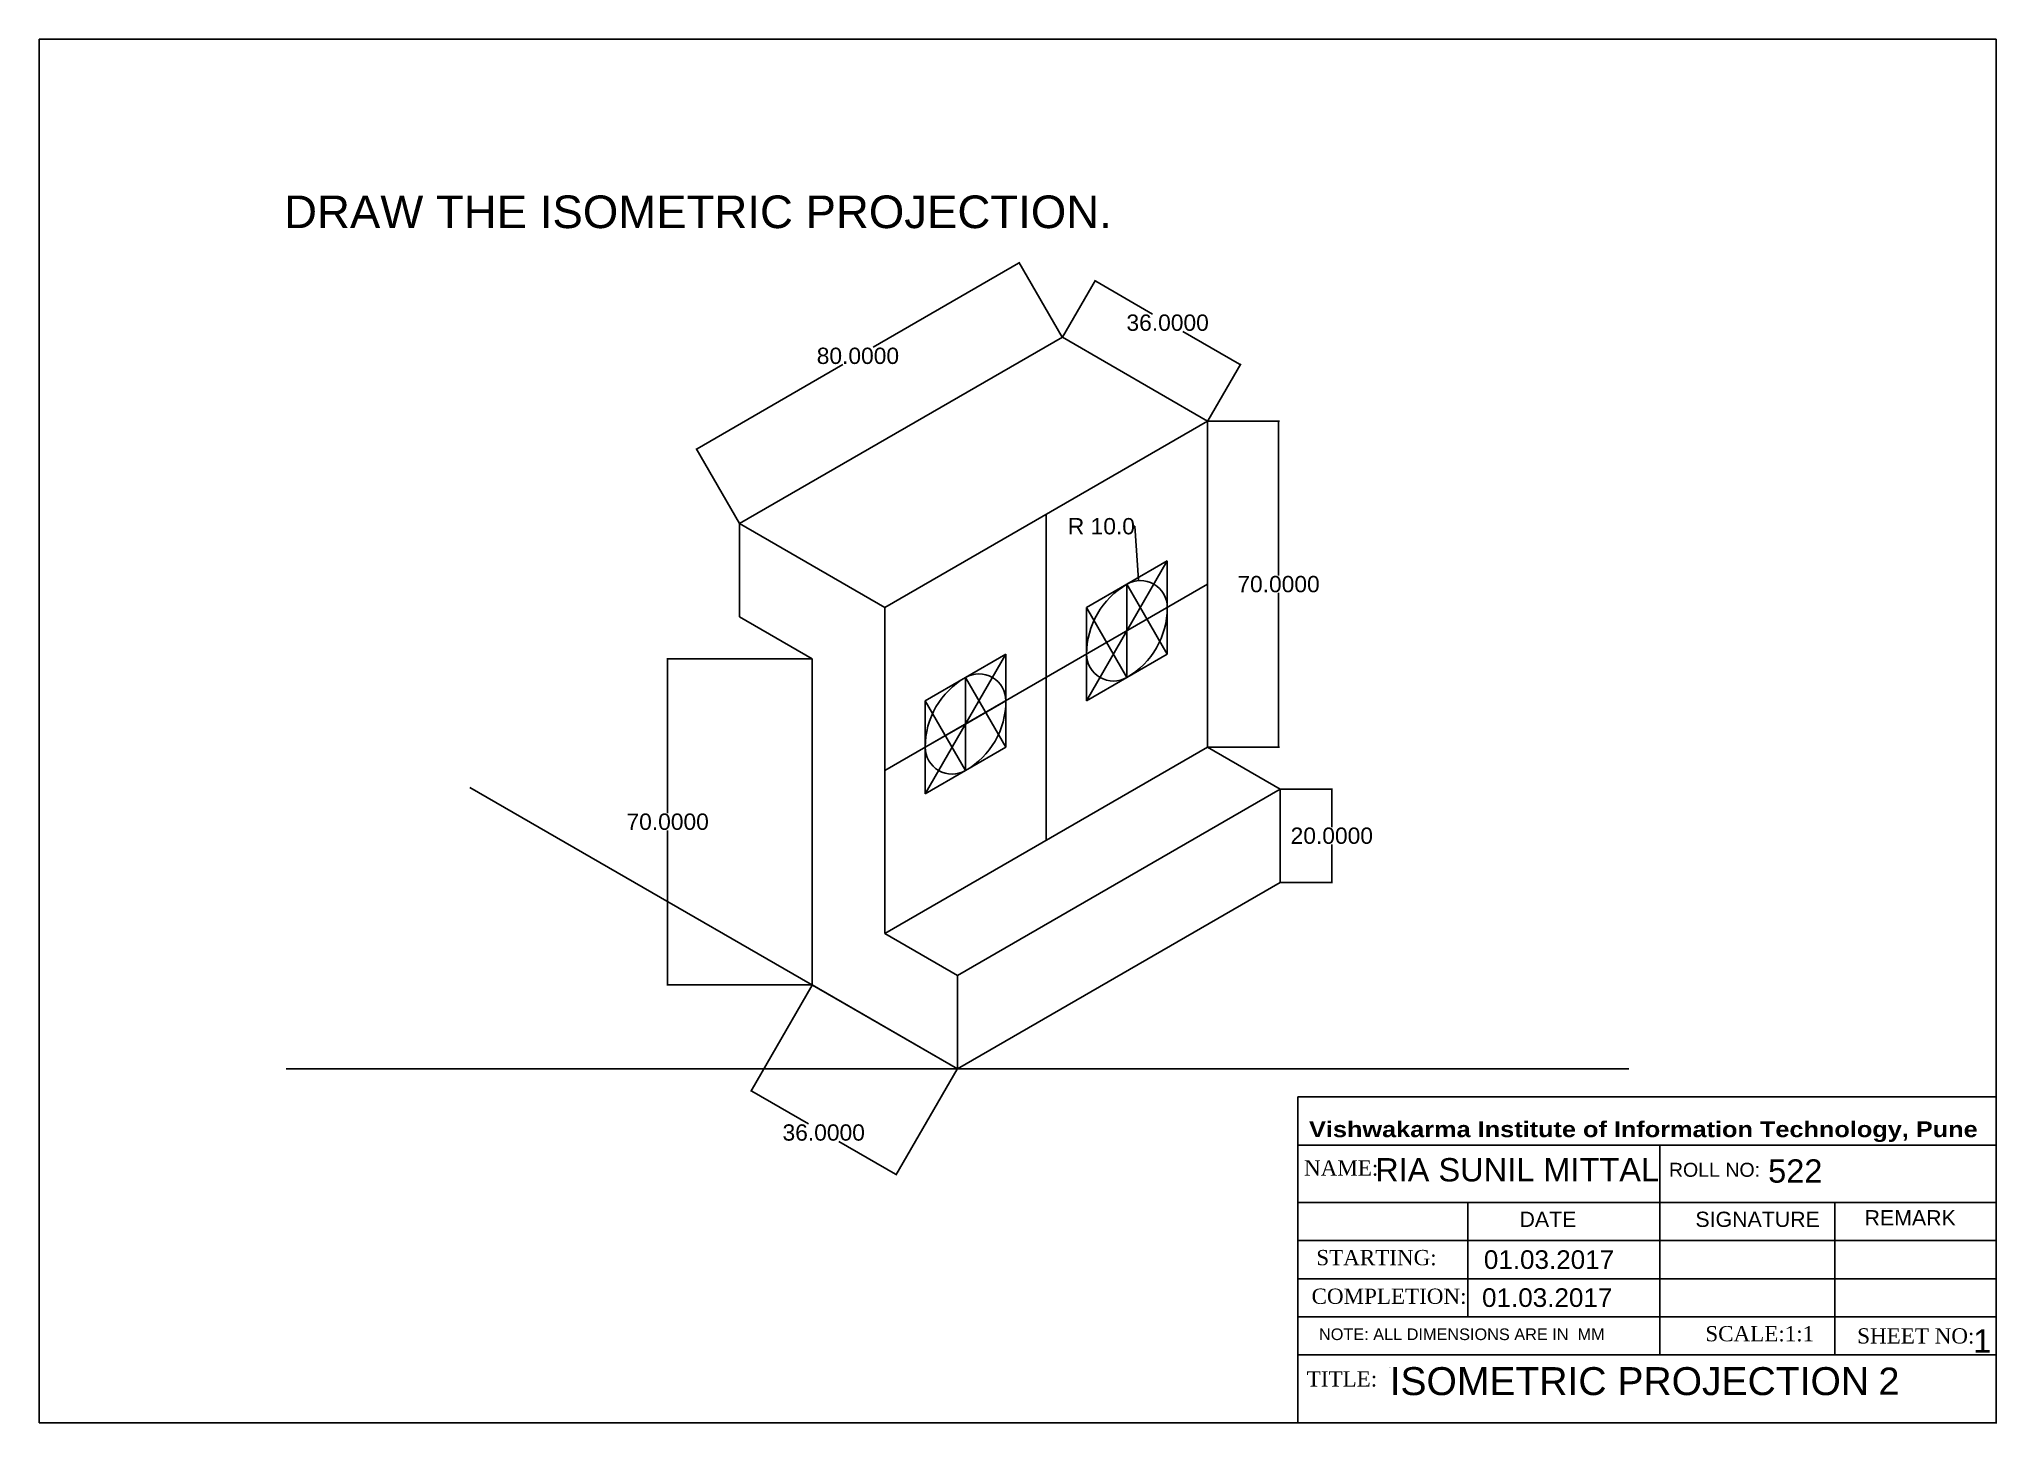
# Model space of a CAD drawing. Header units: inches. Extents: x 0 to 420, y 0 to 297.
import ezdxf

# ---------------------------------------------------------------- set-up
doc = ezdxf.new("R2010")
doc.units = ezdxf.units.IN
doc.header["$MEASUREMENT"] = 0
doc.styles.get("Standard").update_dxf_attribs({"font": 'arial.ttf'})
doc.dimstyles.get("Standard").update_dxf_attribs({"dimtxt": 0.18, "dimasz": 0.18, "dimexe": 0.18, "dimexo": 0.0625, "dimgap": 0.09, "dimtad": 0, "dimtih": 1, "dimtoh": 1, "dimdec": 4, "dimzin": 0, "dimdsep": 46, "dimtxsty": 'Standard', "dimcen": 0.09, "dimadec": 0, "dimazin": 0, "dimtfac": 1, "dimtdec": 4, "dimtofl": 0, "dimtmove": 0, "dimatfit": 3, "dimfxl": 1, "dimtolj": 1, "dimtzin": 0, "dimarcsym": 0})

# ---------------------------------------------------------------- blocks, each defined once
blk = doc.blocks.new('*D1')
at = {"color": 0, "lineweight": -2, "transparency": 16777216}
for p, q in [((210.2, 249), (178.96, 230.97)), ((219.56, 233.14), (210.26, 249.25)), ((141.23, 209.18), (172.46, 227.22)), ((150.28, 193.14), (140.98, 209.25))]:
    blk.add_line(p, q, dxfattribs=at)
at = {"color": 0, "transparency": 16777216}
for points in [[(210.18, 249.03), (210.21, 248.98), (210.35, 249.09)], [(141.21, 209.21), (141.24, 209.16), (141.07, 209.09)]]:
    blk.add_solid(points, dxfattribs=at)
at = {"layer": 'Defpoints', "color": 0, "transparency": 16777216}
for p in [(210.35, 249.09), (219.59, 233.09), (150.31, 193.09)]:
    blk.add_point(p, dxfattribs=at)
at = {"color": 0, "transparency": 16777216, "insert": (175.71, 229.09), "char_height": 0.18, "attachment_point": 5}
blk.add_mtext('\\A1;{\\H19.444x;80.0000}', dxfattribs=at)
blk = doc.blocks.new('*D2')
at = {"color": 0, "lineweight": -2, "transparency": 16777216}
for p, q in [((219.62, 233.14), (226.68, 245.37)), ((226.75, 245.12), (238.93, 238.09)), ((257.61, 227.3), (245.43, 234.33)), ((250.8, 215.14), (257.86, 227.37))]:
    blk.add_line(p, q, dxfattribs=at)
at = {"color": 0, "transparency": 16777216}
for points in [[(226.76, 245.15), (226.73, 245.1), (226.59, 245.21)], [(257.63, 227.33), (257.6, 227.28), (257.77, 227.21)]]:
    blk.add_solid(points, dxfattribs=at)
at = {"layer": 'Defpoints', "color": 0, "transparency": 16777216}
for p in [(219.59, 233.09), (257.77, 227.21), (250.77, 215.09)]:
    blk.add_point(p, dxfattribs=at)
at = {"color": 0, "transparency": 16777216, "insert": (242.18, 236.21), "char_height": 0.18, "attachment_point": 5}
blk.add_mtext('\\A1;{\\H19.444x;36.0000}', dxfattribs=at)
blk = doc.blocks.new('*D3')
at = {"color": 0, "lineweight": -2, "transparency": 16777216}
for p, q in [((266.42, 136.09), (277.59, 136.09)), ((277.41, 135.91), (277.41, 127.96)), ((277.41, 116.27), (277.41, 124.21)), ((266.42, 116.09), (277.59, 116.09))]:
    blk.add_line(p, q, dxfattribs=at)
at = {"color": 0, "transparency": 16777216}
for points in [[(277.38, 135.91), (277.44, 135.91), (277.41, 136.09)], [(277.38, 116.27), (277.44, 116.27), (277.41, 116.09)]]:
    blk.add_solid(points, dxfattribs=at)
at = {"layer": 'Defpoints', "color": 0, "transparency": 16777216}
for p in [(266.36, 136.09), (266.36, 116.09), (277.41, 116.09)]:
    blk.add_point(p, dxfattribs=at)
at = {"color": 0, "transparency": 16777216, "insert": (277.41, 126.09), "char_height": 0.18, "attachment_point": 5}
blk.add_mtext('\\A1;{\\H19.444x;20.0000}', dxfattribs=at)
blk = doc.blocks.new('*D4')
at = {"color": 0, "lineweight": -2, "transparency": 16777216}
for p, q in [((165.84, 164.09), (134.7, 164.09)), ((134.88, 163.91), (134.88, 130.96)), ((134.88, 94.27), (134.88, 127.21)), ((165.84, 94.09), (134.7, 94.09))]:
    blk.add_line(p, q, dxfattribs=at)
at = {"color": 0, "transparency": 16777216}
for points in [[(134.85, 163.91), (134.91, 163.91), (134.88, 164.09)], [(134.85, 94.27), (134.91, 94.27), (134.88, 94.09)]]:
    blk.add_solid(points, dxfattribs=at)
at = {"layer": 'Defpoints', "color": 0, "transparency": 16777216}
for p in [(165.9, 164.09), (134.88, 94.09), (165.9, 94.09)]:
    blk.add_point(p, dxfattribs=at)
at = {"color": 0, "transparency": 16777216, "insert": (134.88, 129.09), "char_height": 0.18, "attachment_point": 5}
blk.add_mtext('\\A1;{\\H19.444x;70.0000}', dxfattribs=at)
blk = doc.blocks.new('*D5')
at = {"color": 0, "lineweight": -2, "transparency": 16777216}
for p, q in [((234.95, 192.52), (235.13, 192.52)), ((235.13, 192.52), (235.92, 181.03)), ((236.25, 175.09), (236.43, 175.09)), ((236.34, 175), (236.34, 175.18))]:
    blk.add_line(p, q, dxfattribs=at)
at = {"color": 0, "transparency": 16777216}
blk.add_solid([(235.95, 181.03), (235.89, 181.02), (235.94, 180.85)], dxfattribs=at)
at = {"layer": 'Defpoints', "color": 0, "transparency": 16777216}
for p in [(235.94, 180.85), (236.34, 175.09)]:
    blk.add_point(p, dxfattribs=at)
at = {"color": 0, "transparency": 16777216, "insert": (227.96, 192.52), "char_height": 0.18, "attachment_point": 5}
blk.add_mtext('\\A1;{\\H19.444x;R 10.0}', dxfattribs=at)
blk = doc.blocks.new('*D6')
at = {"color": 0, "lineweight": -2, "transparency": 16777216}
for p, q in [((165.87, 94.03), (152.7, 71.22)), ((197.04, 76.03), (183.87, 53.22)), ((152.94, 71.29), (165.12, 64.25)), ((183.81, 53.47), (171.63, 60.5))]:
    blk.add_line(p, q, dxfattribs=at)
at = {"color": 0, "transparency": 16777216}
for points in [[(152.96, 71.31), (152.93, 71.26), (152.79, 71.38)], [(183.82, 53.49), (183.79, 53.44), (183.96, 53.38)]]:
    blk.add_solid(points, dxfattribs=at)
at = {"layer": 'Defpoints', "color": 0, "transparency": 16777216}
for p in [(165.9, 94.09), (197.08, 76.09), (183.96, 53.38)]:
    blk.add_point(p, dxfattribs=at)
at = {"color": 0, "transparency": 16777216, "insert": (168.37, 62.38), "char_height": 0.18, "attachment_point": 5}
blk.add_mtext('\\A1;{\\H19.444x;36.0000}', dxfattribs=at)
blk = doc.blocks.new('*D7')
at = {"color": 0, "lineweight": -2, "transparency": 16777216}
for p, q in [((250.83, 215.09), (266.16, 215.09)), ((265.98, 214.91), (265.98, 181.96)), ((265.98, 145.27), (265.98, 178.21)), ((250.83, 145.09), (266.16, 145.09))]:
    blk.add_line(p, q, dxfattribs=at)
at = {"color": 0, "transparency": 16777216}
for points in [[(265.95, 214.91), (266.01, 214.91), (265.98, 215.09)], [(265.95, 145.27), (266.01, 145.27), (265.98, 145.09)]]:
    blk.add_solid(points, dxfattribs=at)
at = {"layer": 'Defpoints', "color": 0, "transparency": 16777216}
for p in [(250.77, 215.09), (250.77, 145.09), (265.98, 145.09)]:
    blk.add_point(p, dxfattribs=at)
at = {"color": 0, "transparency": 16777216, "insert": (265.98, 180.09), "char_height": 0.18, "attachment_point": 5}
blk.add_mtext('\\A1;{\\H19.444x;70.0000}', dxfattribs=at)

msp = doc.modelspace()

# ---------------------------------------------------------------- linework, layer by layer
for p, q in [((-0.00171, 0.08539), (-0.00171, 297.08539)), ((-0.00171, 297.08539), (419.99829, 297.08539)), ((419.99829, 297.08539), (419.99829, 0.08539)), ((270.13672, 70.08534), (270.13672, 0.08534)), ((270.13672, 70.08534), (419.99829, 70.08534)), ((347.82348, 59.68649), (347.82348, 47.40394)), ((-0.00171, 0.08539), (419.99829, 0.08539)), ((420.13672, 0.08534), (270.13672, 0.08534))]:
    msp.add_line(p, q)
at = {"color": 6}
for p, q in [((219.59237, 233.08773), (150.31034, 193.08773)), ((219.59237, 233.08773), (250.76929, 215.08773)), ((250.76929, 215.08773), (181.48726, 175.08773)), ((250.76929, 145.08773), (250.76929, 215.08773)), ((150.31034, 173.08773), (150.31034, 193.08773)), ((150.31034, 193.08773), (181.48726, 175.08773)), ((165.8988, 164.08773), (150.31034, 173.08773)), ((181.48726, 175.08773), (181.48726, 105.08773)), ((165.8988, 94.08773), (165.8988, 164.08773)), ((250.76929, 145.08773), (181.48726, 105.08773)), ((266.35775, 136.08773), (250.76929, 145.08773)), ((197.07571, 96.08773), (266.35775, 136.08773)), ((266.35775, 136.08773), (266.35775, 116.08773)), ((197.07571, 76.08773), (266.35775, 116.08773)), ((181.48726, 105.08773), (197.07571, 96.08773)), ((197.07571, 76.08773), (165.8988, 94.08773)), ((197.07571, 96.08773), (197.07571, 76.08773))]:
    msp.add_line(p, q, dxfattribs=at)
at = {"color": 18, "true_color": 0x000000}
for p, q in [((216.12827, 125.08773), (216.12827, 195.08773)), ((242.10903, 185.08773), (224.78853, 155.08773)), ((233.44878, 180.08773), (242.10903, 185.08773)), ((242.10903, 185.08773), (242.10903, 165.08773)), ((181.48726, 140.08773), (250.76929, 180.08773)), ((233.44878, 180.08773), (224.78853, 175.08773)), ((233.44878, 180.08773), (233.44878, 160.08773)), ((242.10903, 165.08773), (233.44878, 180.08773)), ((224.78853, 175.08773), (233.44878, 160.08773)), ((224.78853, 175.08773), (224.78853, 155.08773)), ((207.46802, 165.08773), (190.14751, 135.08773)), ((198.80776, 160.08773), (207.46802, 165.08773)), ((207.46802, 165.08773), (207.46802, 145.08773)), ((233.44878, 160.08773), (242.10903, 165.08773)), ((198.80776, 160.08773), (190.14751, 155.08773)), ((207.46802, 145.08773), (198.80776, 160.08773)), ((198.80776, 160.08773), (198.80776, 140.08773)), ((233.44878, 160.08773), (224.78853, 155.08773)), ((190.14751, 155.08773), (190.14751, 135.08773)), ((190.14751, 155.08773), (198.80776, 140.08773)), ((198.80776, 150.08773), (207.46802, 155.08773)), ((198.80776, 150.08773), (190.14751, 145.08773)), ((198.80776, 140.08773), (207.46802, 145.08773)), ((198.80776, 140.08773), (190.14751, 135.08773)), ((197.07571, 76.08773), (92.45772, 136.48895)), ((53.02449, 76.08773), (341.12694, 76.08773))]:
    msp.add_line(p, q, dxfattribs=at)
at = {"color": 7}
for p, q in [((420.13672, 59.68649), (270.13672, 59.68649)), ((420.13672, 47.40394), (270.13672, 47.40394)), ((306.61304, 47.40394), (306.61304, 22.83882)), ((347.82348, 47.40394), (347.82348, 14.65045)), ((420.13672, 39.21556), (270.13672, 39.21556)), ((420.13672, 30.97713), (270.13672, 31.02683)), ((420.13672, 22.83882), (270.13672, 22.83882)), ((420.13672, 14.65045), (270.13672, 14.65045))]:
    msp.add_line(p, q, dxfattribs=at)
at = {"color": 7, "true_color": 0xffffff}
msp.add_line((385.34107, 47.40394), (385.34107, 14.65045), dxfattribs=at)
at = {"color": 6}
for centre, radius, start, end in [((236.33553, 175.08773), 5.7735, 360, 120), ((236.33553, 175.08773), 5.7735, 360, 120), ((242.10903, 165.08773), 17.32051, 120, 180), ((242.10903, 165.08773), 17.32051, 120, 180), ((224.78853, 175.08773), 17.32051, 300, 0), ((224.78853, 175.08773), 17.32051, 300, 0), ((230.56203, 165.08773), 5.7735, 180, 300), ((230.56203, 165.08773), 5.7735, 180, 300), ((207.46802, 145.08773), 17.32051, 120, 180), ((207.46802, 145.08773), 17.32051, 120, 180), ((201.69452, 155.08773), 5.7735, 360, 120), ((201.69452, 155.08773), 5.7735, 360, 120), ((190.14751, 155.08773), 17.32051, 300, 0), ((190.14751, 155.08773), 17.32051, 300, 0), ((195.92101, 145.08773), 5.7735, 180, 300), ((195.92101, 145.08773), 5.7735, 180, 300)]:
    msp.add_arc(centre, radius, start, end, dxfattribs=at)

# ---------------------------------------------------------------- texts
at = {"color": 51, "true_color": 0xf7f281}
msp.add_text('2', height=5.79428, dxfattribs=at).set_placement((394.73178, 6.15269))
at = {"color": 3, "insert": (52.57328, 263.52365), "char_height": 7, "attachment_point": 1}
msp.add_mtext_dynamic_manual_height_columns('DRAW THE ISOMETRIC PROJECTION.', width=350.7869282, gutter_width=1, heights=[0], dxfattribs=at)
at = {"color": 7, "attachment_point": 1}
for s, insert, char_height, width in [('{\\fArial Black|b0|i0|c0|p34;Vishwakarma Institute of Information Technology, Pune}', (272.52997, 64.799), 3.3932628, 150.1832961), ('{\\fTimes New Roman|b0|i0|c0|p18;NAME:}', (271.45139, 56.42816), 3.2753486, 146.4562519), ('DATE', (317.69255, 45.41013), 3.275349, 10.791), ('SIGNATURE', (355.44429, 45.41013), 3.275349, 10.791), ('REMARK', (391.74385, 45.7391), 3.275349, 10.791), ('{\\fTimes New Roman|b0|i0|c0|p18;STARTING:}', (274.08049, 37.19333), 3.2753486, 10.791), ('{\\fTimes New Roman|b0|i0|c0|p18;COMPLETION:}', (273.06644, 28.90197), 3.2753486, 10.791), ('{\\fTimes New Roman|b0|i0|c0|p18;SCALE:1:1}', (357.57502, 20.86685), 3.2753486, 10.791), ('{\\fTimes New Roman|b0|i0|c0|p18;SHEET NO:}', (390.1684, 20.39094), 3.2753486, 36.0616299), ('{\\fTimes New Roman|b0|i0|c0|p18;TITLE:}', (272.03556, 11.15339), 3.2753486, 177.6465479)]:
    msp.add_mtext(s, dxfattribs=dict(at, insert=insert, char_height=char_height, width=width))
at = {"color": 51, "true_color": 0xf8f6b0, "char_height": 5, "attachment_point": 1}
for s, width, insert in [('RIA SUNIL MITTAL', 96.8691761, (286.71816, 56.91049)), ('522', 27.2517186, (371.05445, 56.64348))]:
    msp.add_mtext_dynamic_manual_height_columns(s, width=width, gutter_width=25, heights=[0], dxfattribs=dict(at, insert=insert))
at = {"attachment_point": 1}
for s, width, gutter_width, insert, char_height in [('ROLL NO:', 20.2526432, 25, (349.75939, 55.8995), 3), ('4', 117.2700485, 1, (289.81359, 12.03998), 0.2)]:
    msp.add_mtext_dynamic_manual_height_columns(s, width=width, gutter_width=gutter_width, heights=[0], dxfattribs=dict(at, insert=insert, char_height=char_height))
at = {"color": 61, "true_color": 0xedee99, "char_height": 4, "attachment_point": 1}
for insert in [(310.04315, 37.1242), (309.65754, 28.96876)]:
    msp.add_mtext_dynamic_manual_height_columns('01.03.2017', width=34.9734433, gutter_width=1, heights=[0], dxfattribs=dict(at, insert=insert))
at = {"attachment_point": 1}
for s, insert, char_height, width in [('NOTE: ALL DIMENSIONS ARE IN  MM', (274.66179, 20.35168), 2.5, 65.06872), ('1', (415.07023, 20.16272), 5, 3.6687416)]:
    msp.add_mtext(s, dxfattribs=dict(at, insert=insert, char_height=char_height, width=width))
at = {"color": 51, "true_color": 0xf7f281, "insert": (289.81359, 12.03998), "char_height": 6, "attachment_point": 1}
msp.add_mtext_dynamic_manual_height_columns('ISOMETRIC PROJECTION', width=104.6178712, gutter_width=1, heights=[0], dxfattribs=at)

# ---------------------------------------------------------------- dimensions: what is measured, and where the dimension line sits
at = {"color": 7, "true_color": 0xffffff}
for p1, p2, distance, picture, middle in [((150.31034, 193.08773), (219.59237, 233.08773), 18.48045, '*D1', (175.71113, 229.09226)), ((219.59237, 233.08773), (250.76929, 215.08773), 14.00034, '*D2', (242.181, 236.21238)), ((250.76929, 215.08773), (250.76929, 145.08773), 15.21174, '*D7', (265.98103, 180.08773)), ((165.8988, 164.08773), (165.8988, 94.08773), -31.02023, '*D4', (134.87857, 129.08773)), ((165.8988, 94.08773), (197.07571, 76.08773), -26.22583, '*D6', (168.37434, 62.37549))]:
    dim = msp.add_aligned_dim(p1=p1, p2=p2, distance=distance, text='{\\H19.444x;<>}', dimstyle='Standard', dxfattribs=at)
    dim.commit()
    dim.dimension.update_dxf_attribs({"geometry": picture, "text_midpoint": middle})
dim = msp.add_radius_dim(center=(236.33553, 175.08773), mpoint=(235.93624, 180.84741), text='{\\H19.444x;R 10.0}', dimstyle='Standard', dxfattribs=at)
dim.commit()
dim.dimension.update_dxf_attribs({"geometry": '*D5', "text_midpoint": (227.96359, 192.51773), "dimtype": 164})
dim = msp.add_linear_dim(base=(277.41022, 116.08773), p1=(266.35775, 136.08773), p2=(266.35775, 116.08773), angle=270, text='{\\H19.444x;<>}', dimstyle='Standard', dxfattribs=at)
dim.commit()
dim.dimension.update_dxf_attribs({"geometry": '*D3', "text_midpoint": (277.41022, 126.08773), "dimtype": 161})

doc.saveas('drawing.dxf')
